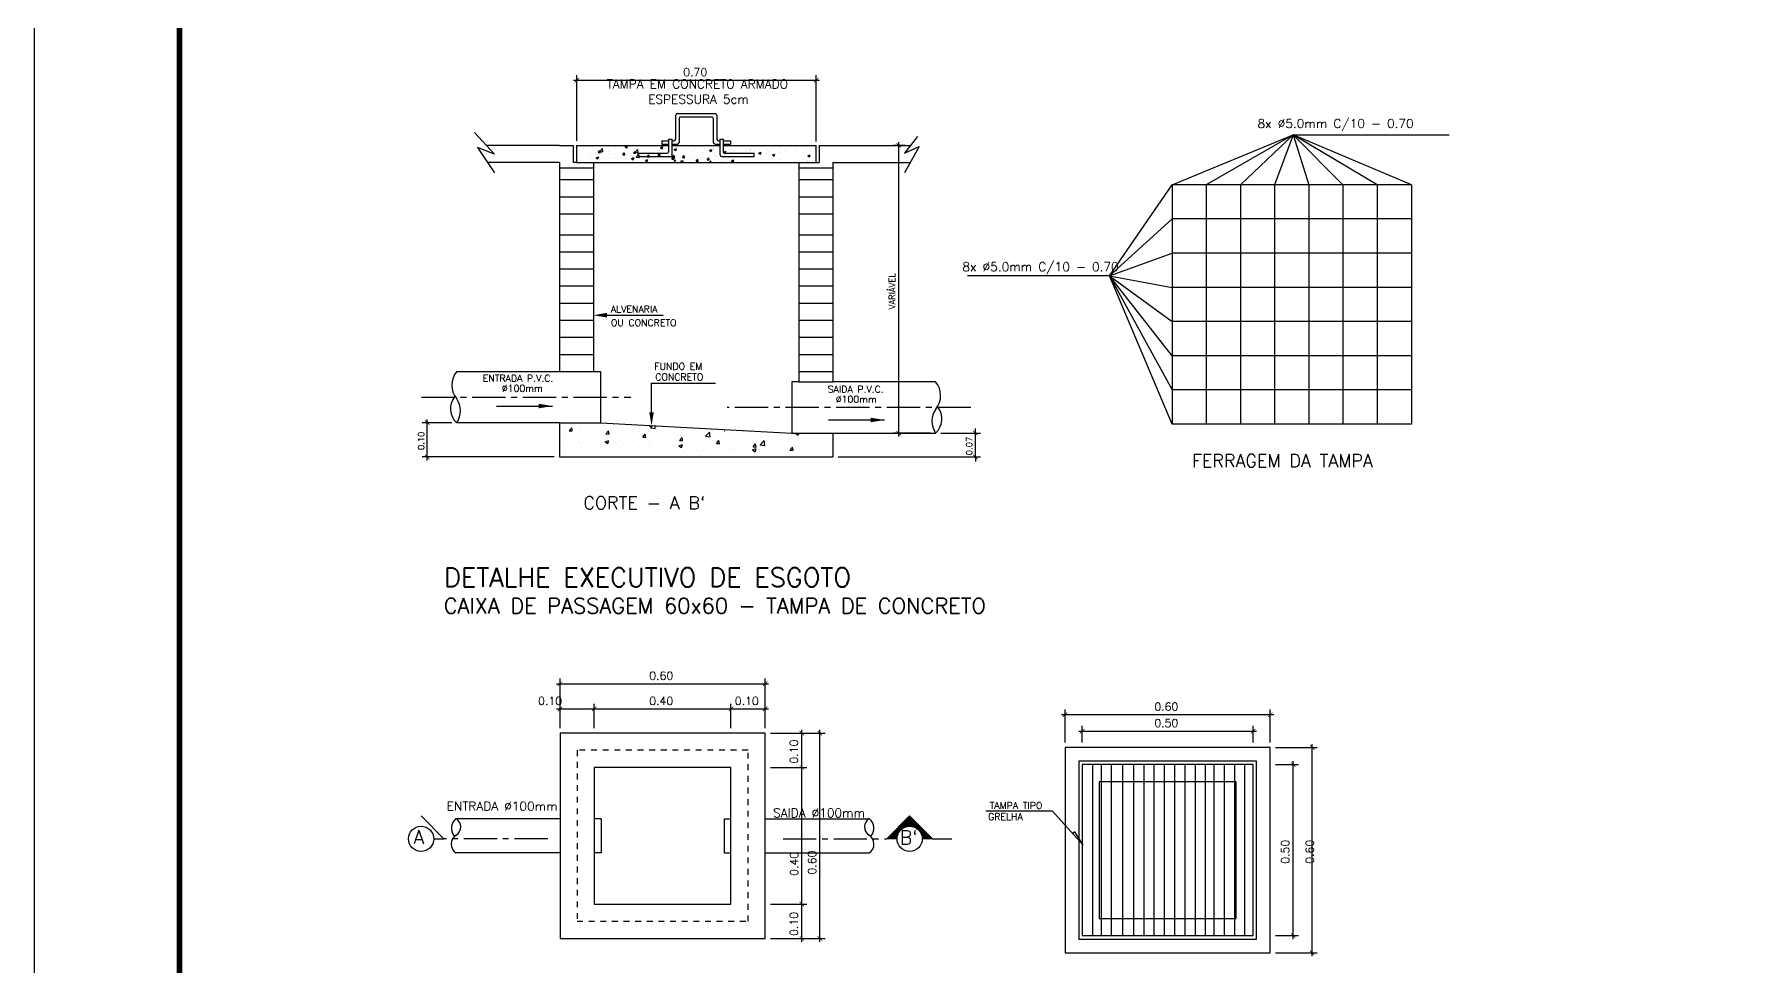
# Model space of a CAD drawing. Header units: millimetres. Extents: x 1573 to 2177, y 1587 to 1932.
# Drawn here: x 1884.45 to 1913.84, y 1827.52 to 1843.56 of the extents above; entities that cross this region are included whole.
import ezdxf
from ezdxf.enums import TextEntityAlignment as Align

# ---------------------------------------------------------------- set-up
doc = ezdxf.new("R2010")
doc.units = ezdxf.units.MM
doc.header["$LTSCALE"] = 0.03
doc.linetypes.add('CENTER2', pattern=[28.575, 19.05, -3.175, 3.175, -3.175])
doc.linetypes.add('HIDDEN', pattern=[9.525, 6.35, -3.175])
for name, color, linetype in [('A-LAYOUT', 7, 'Continuous'), ('DETALLHES_CAIXAS', 6, 'Continuous'), ("PRANCHA - PROJETU'S", 7, 'Continuous'), ('TXT_1', 2, 'Continuous'), ('TXT_2', 6, 'Continuous')]:
    doc.layers.add(name, color=color, linetype=linetype)
doc.styles.add('ADITIVOCAD', font='ROMANS.shx')
doc.styles.add('ROMANS', font='romans.shx', dxfattribs={"height": 0.1})

# ---------------------------------------------------------------- blocks, each defined once
blk = doc.blocks.new('ADFSGASDFG')
at = {"layer": "PRANCHA - PROJETU'S", "color": 1}
blk.add_line((276.578, 107.346), (276.578, 47.946), dxfattribs=at)
at = {"layer": "PRANCHA - PROJETU'S", "color": 4, "const_width": 0.1}
blk.add_lwpolyline([(279.078, 106.346), (359.678, 106.346), (359.678, 48.946), (279.078, 48.946)], close=True, dxfattribs=at)
blk = doc.blocks.new('*X379')
at = {"color": 0}
for p, q in [((101.59, 65.457), (101.923, 65.79)), ((101.608, 65.457), (101.932, 65.781)), ((101.626, 65.457), (101.941, 65.772)), ((101.643, 65.457), (101.95, 65.763)), ((101.661, 65.457), (101.958, 65.755)), ((101.908, 65.641), (101.84, 65.709)), ((101.847, 65.626), (101.967, 65.746)), ((101.925, 65.641), (101.848, 65.718)), ((101.944, 65.64), (101.857, 65.727)), ((101.966, 65.636), (101.866, 65.736)), ((101.874, 65.635), (101.976, 65.737)), ((101.993, 65.627), (101.875, 65.745)), ((102.035, 65.602), (101.884, 65.754)), ((102.198, 65.457), (101.893, 65.762)), ((101.897, 65.64), (101.985, 65.728)), ((102.216, 65.457), (101.901, 65.771)), ((102.233, 65.457), (101.91, 65.78)), ((101.916, 65.641), (101.994, 65.719)), ((102.251, 65.457), (101.919, 65.789)), ((101.933, 65.641), (102.003, 65.71)), ((101.597, 65.457), (101.592, 65.462)), ((101.615, 65.457), (101.601, 65.471)), ((101.632, 65.457), (101.61, 65.48)), ((101.65, 65.457), (101.619, 65.488)), ((101.668, 65.457), (101.627, 65.497)), ((101.685, 65.457), (101.636, 65.506)), ((101.703, 65.457), (101.645, 65.515)), ((101.721, 65.457), (101.654, 65.524)), ((101.737, 65.458), (101.663, 65.533)), ((101.738, 65.475), (101.672, 65.541)), ((101.679, 65.457), (101.753, 65.531)), ((101.74, 65.49), (101.68, 65.55)), ((101.744, 65.505), (101.689, 65.559)), ((101.696, 65.457), (101.744, 65.504)), ((101.748, 65.518), (101.698, 65.568)), ((101.753, 65.531), (101.707, 65.577)), ((101.714, 65.457), (101.739, 65.482)), ((101.759, 65.543), (101.716, 65.586)), ((101.765, 65.554), (101.725, 65.594)), ((101.732, 65.457), (101.737, 65.463)), ((101.772, 65.565), (101.733, 65.603)), ((101.78, 65.575), (101.742, 65.612)), ((101.788, 65.584), (101.751, 65.621)), ((101.797, 65.593), (101.76, 65.63)), ((101.807, 65.601), (101.769, 65.639)), ((101.817, 65.609), (101.778, 65.648)), ((101.827, 65.615), (101.787, 65.656)), ((101.839, 65.622), (101.795, 65.665)), ((101.851, 65.627), (101.804, 65.674)), ((101.864, 65.632), (101.813, 65.683)), ((101.878, 65.636), (101.822, 65.692)), ((101.892, 65.639), (101.831, 65.701)), ((101.949, 65.639), (102.011, 65.702)), ((101.964, 65.636), (102.02, 65.693)), ((101.978, 65.633), (102.029, 65.684)), ((101.991, 65.628), (102.038, 65.675)), ((102.003, 65.622), (102.047, 65.666)), ((102.015, 65.616), (102.056, 65.657)), ((102.025, 65.609), (102.065, 65.649)), ((102.036, 65.602), (102.073, 65.64)), ((102.045, 65.594), (102.082, 65.631)), ((102.054, 65.585), (102.091, 65.622)), ((102.062, 65.576), (102.1, 65.613)), ((102.18, 65.457), (102.067, 65.571)), ((102.07, 65.566), (102.109, 65.604)), ((102.077, 65.555), (102.118, 65.595)), ((102.084, 65.544), (102.126, 65.587)), ((102.09, 65.532), (102.135, 65.578)), ((102.163, 65.457), (102.092, 65.528)), ((102.095, 65.52), (102.144, 65.569)), ((102.099, 65.506), (102.153, 65.56)), ((102.145, 65.457), (102.1, 65.502)), ((102.102, 65.492), (102.162, 65.551)), ((102.127, 65.457), (102.104, 65.48)), ((102.105, 65.477), (102.171, 65.542)), ((102.106, 65.46), (102.179, 65.534)), ((102.109, 65.457), (102.106, 65.461)), ((102.121, 65.457), (102.188, 65.525)), ((102.138, 65.457), (102.197, 65.516)), ((102.156, 65.457), (102.206, 65.507)), ((102.174, 65.457), (102.215, 65.498)), ((102.191, 65.457), (102.224, 65.489)), ((102.209, 65.457), (102.232, 65.481)), ((102.227, 65.457), (102.241, 65.472)), ((102.244, 65.457), (102.25, 65.463))]:
    blk.add_line(p, q, dxfattribs=at)

msp = doc.modelspace()

# ---------------------------------------------------------------- linework, layer by layer
at = {"layer": 'A-LAYOUT', "linetype": 'ByBlock'}
for p, q in [((1893.73, 1842.766), (1897.965, 1842.766)), ((1893.789, 1841.721), (1893.789, 1842.854)), ((1897.906, 1841.712), (1897.906, 1842.854)), ((1899.443, 1841.643), (1899.237, 1841.643)), ((1899.325, 1836.639), (1899.325, 1841.702)), ((1891.636, 1836.875), (1891.129, 1836.875)), ((1891.217, 1836.228), (1891.217, 1836.933)), ((1900.643, 1836.698), (1900.643, 1836.775)), ((1899.87, 1836.698), (1899.237, 1836.698)), ((1900.047, 1836.698), (1900.731, 1836.698)), ((1900.643, 1836.286), (1900.643, 1836.698)), ((1893.4, 1836.286), (1891.129, 1836.286)), ((1898.282, 1836.286), (1900.731, 1836.286)), ((1900.643, 1836.286), (1900.643, 1836.21)), ((1893.441, 1832.386), (1897.087, 1832.386)), ((1893.499, 1831.624), (1893.499, 1832.474)), ((1897.028, 1831.624), (1897.028, 1832.474)), ((1893.441, 1831.953), (1894.146, 1831.953)), ((1893.499, 1831.624), (1893.499, 1832.042)), ((1894.029, 1831.953), (1896.499, 1831.953)), ((1894.088, 1831.624), (1894.088, 1832.042)), ((1894.088, 1831.624), (1894.088, 1832.042)), ((1896.381, 1831.953), (1897.087, 1831.953)), ((1896.44, 1831.624), (1896.44, 1832.042)), ((1896.44, 1831.624), (1896.44, 1832.042)), ((1897.028, 1831.624), (1897.028, 1832.042)), ((1902.127, 1831.855), (1905.774, 1831.855)), ((1902.186, 1831.378), (1902.186, 1831.944)), ((1905.715, 1831.378), (1905.715, 1831.944)), ((1897.117, 1831.536), (1898.057, 1831.536)), ((1897.117, 1831.536), (1897.747, 1831.536)), ((1897.659, 1830.889), (1897.659, 1831.595)), ((1897.969, 1827.948), (1897.969, 1831.595)), ((1902.421, 1831.572), (1905.48, 1831.572)), ((1902.48, 1831.378), (1902.48, 1831.66)), ((1905.421, 1831.378), (1905.421, 1831.66)), ((1905.803, 1831.29), (1906.523, 1831.29)), ((1906.435, 1827.702), (1906.435, 1831.349)), ((1897.117, 1830.948), (1897.747, 1830.948)), ((1897.117, 1830.948), (1897.747, 1830.948)), ((1897.659, 1828.537), (1897.659, 1831.007)), ((1905.803, 1830.996), (1906.198, 1830.996)), ((1906.11, 1827.996), (1906.11, 1831.055)), ((1897.117, 1828.595), (1897.747, 1828.595)), ((1897.117, 1828.595), (1897.747, 1828.595)), ((1897.659, 1827.948), (1897.659, 1828.654)), ((1897.117, 1828.007), (1898.057, 1828.007)), ((1897.117, 1828.007), (1897.747, 1828.007)), ((1905.803, 1828.055), (1906.198, 1828.055)), ((1905.803, 1827.761), (1906.523, 1827.761))]:
    msp.add_line(p, q, dxfattribs=at)
at = {"layer": 'A-LAYOUT'}
for p, q in [((1895.488, 1842.165), (1895.488, 1841.754)), ((1895.518, 1842.195), (1896.165, 1842.195)), ((1895.547, 1842.107), (1895.547, 1841.695)), ((1895.576, 1842.136), (1896.106, 1842.136)), ((1896.135, 1842.107), (1896.135, 1841.695)), ((1896.194, 1842.165), (1896.194, 1841.754)), ((1892.031, 1841.865), (1892.37, 1841.492)), ((1899.645, 1841.797), (1899.424, 1841.509)), ((1904.026, 1840.967), (1906.111, 1841.827)), ((1906.111, 1841.827), (1904.614, 1840.967)), ((1905.202, 1840.967), (1906.111, 1841.827)), ((1906.111, 1841.827), (1905.79, 1840.967)), ((1906.111, 1841.827), (1906.966, 1840.967)), ((1907.555, 1840.967), (1906.111, 1841.827)), ((1908.143, 1840.967), (1906.111, 1841.827)), ((1906.111, 1841.827), (1908.792, 1841.827)), ((1906.111, 1841.827), (1906.378, 1840.967)), ((1892.37, 1841.492), (1892.082, 1841.61)), ((1892.082, 1841.61), (1892.37, 1841.17)), ((1893.85, 1841.526), (1893.85, 1841.526)), ((1893.902, 1841.598), (1893.902, 1841.598)), ((1894.01, 1841.502), (1894.01, 1841.502)), ((1894.05, 1841.617), (1894.05, 1841.617)), ((1894.147, 1841.563), (1894.147, 1841.563)), ((1894.155, 1841.521), (1894.183, 1841.555)), ((1894.155, 1841.521), (1894.19, 1841.518)), ((1894.19, 1841.518), (1894.183, 1841.555)), ((1894.184, 1841.541), (1894.229, 1841.589)), ((1894.184, 1841.541), (1894.236, 1841.533)), ((1894.236, 1841.533), (1894.229, 1841.589)), ((1894.261, 1841.66), (1894.261, 1841.66)), ((1894.272, 1841.646), (1894.272, 1841.646)), ((1894.353, 1841.561), (1894.353, 1841.561)), ((1894.452, 1841.607), (1894.452, 1841.607)), ((1894.458, 1841.512), (1894.458, 1841.512)), ((1894.489, 1841.463), (1894.489, 1841.463)), ((1894.51, 1841.584), (1894.51, 1841.584)), ((1894.575, 1841.646), (1894.575, 1841.646)), ((1894.577, 1841.484), (1894.605, 1841.518)), ((1894.577, 1841.484), (1894.612, 1841.481)), ((1894.612, 1841.481), (1894.605, 1841.518)), ((1894.617, 1841.621), (1894.658, 1841.637)), ((1894.617, 1841.621), (1894.646, 1841.601)), ((1894.618, 1841.489), (1894.618, 1841.489)), ((1894.636, 1841.483), (1894.636, 1841.483)), ((1894.646, 1841.601), (1894.658, 1841.637)), ((1894.658, 1841.604), (1894.658, 1841.604)), ((1894.696, 1841.62), (1894.696, 1841.62)), ((1894.754, 1841.649), (1894.754, 1841.649)), ((1894.755, 1841.55), (1894.755, 1841.55)), ((1894.763, 1841.508), (1894.791, 1841.542)), ((1894.763, 1841.508), (1894.798, 1841.505)), ((1894.798, 1841.505), (1894.791, 1841.542)), ((1894.792, 1841.527), (1894.838, 1841.575)), ((1894.792, 1841.527), (1894.844, 1841.519)), ((1894.811, 1841.443), (1894.857, 1841.491)), ((1894.837, 1841.491), (1894.837, 1841.491)), ((1894.844, 1841.519), (1894.838, 1841.575)), ((1894.841, 1841.51), (1895.341, 1841.51)), ((1894.841, 1841.451), (1894.841, 1841.51)), ((1894.864, 1841.435), (1894.857, 1841.491)), ((1894.859, 1841.512), (1894.859, 1841.512)), ((1894.87, 1841.646), (1894.87, 1841.646)), ((1894.88, 1841.633), (1894.88, 1841.633)), ((1894.889, 1841.633), (1894.889, 1841.633)), ((1894.961, 1841.548), (1894.961, 1841.548)), ((1894.999, 1841.447), (1895.027, 1841.481)), ((1895.034, 1841.444), (1895.027, 1841.481)), ((1895.044, 1841.491), (1895.044, 1841.491)), ((1895.06, 1841.594), (1895.06, 1841.594)), ((1895.18, 1841.55), (1895.18, 1841.55)), ((1895.184, 1841.633), (1895.184, 1841.633)), ((1895.185, 1841.471), (1895.213, 1841.505)), ((1895.185, 1841.471), (1895.22, 1841.468)), ((1895.22, 1841.468), (1895.213, 1841.505)), ((1895.225, 1841.608), (1895.266, 1841.623)), ((1895.225, 1841.608), (1895.254, 1841.588)), ((1895.244, 1841.469), (1895.244, 1841.469)), ((1895.253, 1841.724), (1895.371, 1841.724)), ((1895.253, 1841.724), (1895.253, 1841.665)), ((1895.253, 1841.665), (1895.371, 1841.665)), ((1895.254, 1841.588), (1895.266, 1841.623)), ((1895.304, 1841.606), (1895.304, 1841.606)), ((1895.35, 1841.535), (1895.35, 1841.535)), ((1895.362, 1841.635), (1895.362, 1841.635)), ((1895.371, 1841.539), (1895.371, 1841.754)), ((1895.371, 1841.754), (1895.429, 1841.754)), ((1895.378, 1841.58), (1895.378, 1841.58)), ((1895.42, 1841.43), (1895.465, 1841.478)), ((1895.429, 1841.481), (1895.429, 1841.754)), ((1895.429, 1841.724), (1895.459, 1841.724)), ((1895.429, 1841.665), (1895.518, 1841.665)), ((1895.445, 1841.477), (1895.445, 1841.477)), ((1895.462, 1841.574), (1895.503, 1841.59)), ((1895.462, 1841.574), (1895.491, 1841.554)), ((1895.472, 1841.422), (1895.465, 1841.478)), ((1895.467, 1841.499), (1895.467, 1841.499)), ((1895.491, 1841.554), (1895.503, 1841.59)), ((1895.498, 1841.62), (1895.498, 1841.62)), ((1895.517, 1841.607), (1895.517, 1841.607)), ((1895.523, 1841.608), (1895.523, 1841.608)), ((1895.601, 1841.61), (1895.601, 1841.61)), ((1895.607, 1841.434), (1895.635, 1841.468)), ((1895.642, 1841.431), (1895.635, 1841.468)), ((1895.652, 1841.576), (1895.652, 1841.576)), ((1895.652, 1841.477), (1895.652, 1841.477)), ((1895.788, 1841.536), (1895.788, 1841.536)), ((1895.831, 1841.593), (1895.831, 1841.593)), ((1895.958, 1841.521), (1895.958, 1841.521)), ((1895.986, 1841.567), (1895.986, 1841.567)), ((1896.021, 1841.659), (1896.021, 1841.659)), ((1896.07, 1841.561), (1896.111, 1841.576)), ((1896.07, 1841.561), (1896.099, 1841.541)), ((1896.099, 1841.541), (1896.111, 1841.576)), ((1896.126, 1841.593), (1896.126, 1841.593)), ((1896.131, 1841.595), (1896.131, 1841.595)), ((1896.145, 1841.58), (1896.145, 1841.58)), ((1896.165, 1841.665), (1896.253, 1841.665)), ((1896.176, 1841.464), (1896.176, 1841.464)), ((1896.187, 1841.475), (1896.187, 1841.475)), ((1896.209, 1841.596), (1896.209, 1841.596)), ((1896.223, 1841.724), (1896.253, 1841.724)), ((1896.243, 1841.496), (1896.243, 1841.496)), ((1896.247, 1841.462), (1896.247, 1841.462)), ((1896.253, 1841.481), (1896.253, 1841.754)), ((1896.253, 1841.754), (1896.312, 1841.754)), ((1896.254, 1841.658), (1896.254, 1841.658)), ((1896.26, 1841.563), (1896.26, 1841.563)), ((1896.307, 1841.527), (1896.349, 1841.543)), ((1896.307, 1841.527), (1896.337, 1841.507)), ((1896.312, 1841.539), (1896.312, 1841.754)), ((1896.312, 1841.724), (1896.429, 1841.724)), ((1896.312, 1841.665), (1896.429, 1841.665)), ((1896.335, 1841.646), (1896.335, 1841.646)), ((1896.337, 1841.507), (1896.349, 1841.543)), ((1896.341, 1841.51), (1896.841, 1841.51)), ((1896.429, 1841.724), (1896.429, 1841.665)), ((1896.433, 1841.52), (1896.433, 1841.52)), ((1896.44, 1841.58), (1896.44, 1841.58)), ((1896.459, 1841.567), (1896.459, 1841.567)), ((1896.549, 1841.503), (1896.549, 1841.503)), ((1896.559, 1841.524), (1896.559, 1841.524)), ((1896.629, 1841.646), (1896.629, 1841.646)), ((1896.649, 1841.632), (1896.649, 1841.632)), ((1896.706, 1841.544), (1896.706, 1841.544)), ((1896.754, 1841.567), (1896.754, 1841.567)), ((1896.773, 1841.553), (1896.773, 1841.553)), ((1896.776, 1841.579), (1896.776, 1841.579)), ((1896.795, 1841.462), (1896.795, 1841.462)), ((1896.841, 1841.451), (1896.841, 1841.51)), ((1896.846, 1841.541), (1896.846, 1841.541)), ((1896.862, 1841.644), (1896.862, 1841.644)), ((1896.915, 1841.513), (1896.957, 1841.529)), ((1896.915, 1841.513), (1896.945, 1841.494)), ((1896.929, 1841.573), (1896.929, 1841.573)), ((1896.943, 1841.632), (1896.943, 1841.632)), ((1896.945, 1841.494), (1896.957, 1841.529)), ((1896.963, 1841.619), (1896.963, 1841.619)), ((1897.041, 1841.507), (1897.041, 1841.507)), ((1897.067, 1841.553), (1897.067, 1841.553)), ((1897.087, 1841.54), (1897.087, 1841.54)), ((1897.119, 1841.638), (1897.119, 1841.638)), ((1897.152, 1841.585), (1897.152, 1841.585)), ((1897.153, 1841.48), (1897.194, 1841.496)), ((1897.153, 1841.48), (1897.182, 1841.46)), ((1897.157, 1841.49), (1897.157, 1841.49)), ((1897.167, 1841.511), (1897.167, 1841.511)), ((1897.182, 1841.46), (1897.194, 1841.495)), ((1897.257, 1841.619), (1897.257, 1841.619)), ((1897.277, 1841.606), (1897.277, 1841.606)), ((1897.3, 1841.622), (1897.3, 1841.622)), ((1897.314, 1841.53), (1897.314, 1841.53)), ((1897.381, 1841.54), (1897.381, 1841.54)), ((1897.384, 1841.566), (1897.384, 1841.566)), ((1897.454, 1841.528), (1897.454, 1841.528)), ((1897.537, 1841.56), (1897.537, 1841.56)), ((1897.571, 1841.606), (1897.571, 1841.606)), ((1897.695, 1841.527), (1897.695, 1841.527)), ((1897.727, 1841.625), (1897.727, 1841.625)), ((1897.76, 1841.572), (1897.76, 1841.572)), ((1897.761, 1841.466), (1897.802, 1841.482)), ((1897.761, 1841.466), (1897.79, 1841.447)), ((1897.79, 1841.447), (1897.802, 1841.482)), ((1897.885, 1841.593), (1897.885, 1841.593)), ((1897.908, 1841.609), (1897.908, 1841.609)), ((1899.424, 1841.509), (1899.679, 1841.627)), ((1899.679, 1841.627), (1899.424, 1841.17)), ((1893.895, 1841.385), (1893.895, 1841.385)), ((1894.02, 1841.44), (1894.02, 1841.44)), ((1894.118, 1841.414), (1894.118, 1841.414)), ((1894.123, 1841.431), (1894.164, 1841.447)), ((1894.123, 1841.431), (1894.152, 1841.412)), ((1894.151, 1841.373), (1894.151, 1841.373)), ((1894.152, 1841.412), (1894.164, 1841.447)), ((1894.334, 1841.426), (1894.334, 1841.426)), ((1894.445, 1841.411), (1894.445, 1841.411)), ((1894.494, 1841.432), (1894.494, 1841.432)), ((1894.503, 1841.372), (1894.503, 1841.372)), ((1894.629, 1841.426), (1894.629, 1841.426)), ((1894.648, 1841.413), (1894.648, 1841.413)), ((1894.726, 1841.401), (1894.726, 1841.401)), ((1894.731, 1841.418), (1894.772, 1841.434)), ((1894.731, 1841.418), (1894.76, 1841.398)), ((1894.747, 1841.453), (1894.747, 1841.453)), ((1894.759, 1841.36), (1894.759, 1841.36)), ((1894.76, 1841.398), (1894.772, 1841.434)), ((1894.811, 1841.443), (1894.864, 1841.435)), ((1894.841, 1841.451), (1895.4, 1841.451)), ((1894.943, 1841.413), (1894.943, 1841.413)), ((1894.962, 1841.4), (1894.962, 1841.4)), ((1894.968, 1841.384), (1895.009, 1841.4)), ((1894.968, 1841.384), (1894.99, 1841.369)), ((1894.999, 1841.447), (1895.034, 1841.444)), ((1894.999, 1841.369), (1895.009, 1841.4)), ((1895.053, 1841.398), (1895.053, 1841.398)), ((1895.097, 1841.45), (1895.097, 1841.45)), ((1895.102, 1841.418), (1895.102, 1841.418)), ((1895.257, 1841.4), (1895.257, 1841.4)), ((1895.355, 1841.44), (1895.355, 1841.44)), ((1895.42, 1841.43), (1895.472, 1841.422)), ((1895.421, 1841.41), (1895.449, 1841.444)), ((1895.421, 1841.41), (1895.456, 1841.407)), ((1895.446, 1841.378), (1895.446, 1841.378)), ((1895.456, 1841.407), (1895.449, 1841.444)), ((1895.461, 1841.369), (1895.485, 1841.394)), ((1895.488, 1841.369), (1895.485, 1841.394)), ((1895.571, 1841.386), (1895.571, 1841.386)), ((1895.576, 1841.371), (1895.617, 1841.387)), ((1895.576, 1841.371), (1895.598, 1841.356)), ((1895.59, 1841.373), (1895.59, 1841.373)), ((1895.607, 1841.434), (1895.642, 1841.431)), ((1895.607, 1841.356), (1895.617, 1841.387)), ((1895.645, 1841.38), (1895.645, 1841.38)), ((1895.747, 1841.403), (1895.747, 1841.403)), ((1895.817, 1841.427), (1895.817, 1841.427)), ((1895.842, 1841.374), (1895.871, 1841.407)), ((1895.842, 1841.374), (1895.878, 1841.37)), ((1895.878, 1841.37), (1895.871, 1841.407)), ((1896.029, 1841.397), (1896.057, 1841.431)), ((1896.029, 1841.397), (1896.064, 1841.394)), ((1896.054, 1841.364), (1896.054, 1841.364)), ((1896.064, 1841.394), (1896.057, 1841.431)), ((1896.069, 1841.356), (1896.093, 1841.381)), ((1896.09, 1841.462), (1896.09, 1841.462)), ((1896.096, 1841.356), (1896.093, 1841.381)), ((1896.198, 1841.36), (1896.198, 1841.36)), ((1896.253, 1841.367), (1896.253, 1841.367)), ((1896.282, 1841.451), (1896.841, 1841.451)), ((1896.292, 1841.369), (1896.293, 1841.37)), ((1896.293, 1841.369), (1896.293, 1841.37)), ((1896.355, 1841.389), (1896.355, 1841.389)), ((1896.425, 1841.413), (1896.425, 1841.413)), ((1896.451, 1841.36), (1896.479, 1841.394)), ((1896.451, 1841.36), (1896.486, 1841.357)), ((1896.486, 1841.357), (1896.479, 1841.394)), ((1896.698, 1841.448), (1896.698, 1841.448)), ((1896.855, 1841.449), (1896.855, 1841.449)), ((1896.9, 1841.356), (1896.901, 1841.357)), ((1896.901, 1841.356), (1896.901, 1841.357)), ((1897.145, 1841.39), (1897.145, 1841.39)), ((1897.145, 1841.389), (1897.145, 1841.389)), ((1897.293, 1841.409), (1897.293, 1841.409)), ((1897.753, 1841.376), (1897.753, 1841.376)), ((1897.754, 1841.377), (1897.754, 1841.377)), ((1897.901, 1841.396), (1897.901, 1841.396)), ((1902.948, 1839.399), (1904.026, 1840.967)), ((1904.026, 1840.379), (1902.948, 1839.399)), ((1902.948, 1839.399), (1904.026, 1839.791)), ((1902.948, 1839.399), (1900.509, 1839.399)), ((1904.026, 1838.026), (1902.948, 1839.399)), ((1902.948, 1839.399), (1904.026, 1838.614)), ((1904.026, 1836.85), (1902.948, 1839.399)), ((1902.948, 1839.399), (1904.026, 1837.438)), ((1902.948, 1839.399), (1904.026, 1839.203)), ((1894.307, 1838.724), (1895.271, 1838.724)), ((1891.724, 1837.757), (1893.488, 1837.757)), ((1894.077, 1837.757), (1894.194, 1837.757)), ((1894.194, 1837.757), (1894.194, 1836.863)), ((1895.073, 1837.055), (1895.073, 1837.555)), ((1895.073, 1837.555), (1896.172, 1837.555)), ((1897.488, 1837.58), (1897.488, 1836.686)), ((1897.606, 1837.58), (1897.488, 1837.58)), ((1899.958, 1837.58), (1898.194, 1837.58)), ((1892.404, 1837.162), (1893.368, 1837.162)), ((1893.488, 1836.875), (1891.724, 1836.875)), ((1893.657, 1836.738), (1893.7, 1836.789)), ((1893.71, 1836.734), (1893.7, 1836.789)), ((1893.792, 1836.875), (1893.793, 1836.874)), ((1893.793, 1836.874), (1893.793, 1836.875)), ((1893.83, 1836.805), (1893.83, 1836.805)), ((1893.871, 1836.768), (1893.871, 1836.768)), ((1894.092, 1836.797), (1894.092, 1836.797)), ((1894.276, 1836.861), (1894.276, 1836.861)), ((1894.426, 1836.841), (1894.426, 1836.841)), ((1895.037, 1836.82), (1895.061, 1836.803)), ((1895.059, 1836.789), (1895.086, 1836.816)), ((1895.059, 1836.789), (1895.137, 1836.776)), ((1895.061, 1836.803), (1895.066, 1836.818)), ((1895.137, 1836.776), (1895.133, 1836.813)), ((1898.116, 1836.923), (1899.08, 1836.923)), ((1893.633, 1836.535), (1893.633, 1836.535)), ((1893.657, 1836.738), (1893.71, 1836.734)), ((1893.815, 1836.553), (1893.815, 1836.553)), ((1893.82, 1836.511), (1893.82, 1836.511)), ((1893.918, 1836.634), (1893.918, 1836.634)), ((1894.104, 1836.515), (1894.104, 1836.515)), ((1894.194, 1836.493), (1894.194, 1836.493)), ((1894.265, 1836.567), (1894.265, 1836.567)), ((1894.276, 1836.548), (1894.338, 1836.572)), ((1894.276, 1836.548), (1894.32, 1836.519)), ((1894.29, 1836.683), (1894.332, 1836.734)), ((1894.29, 1836.683), (1894.343, 1836.678)), ((1894.32, 1836.519), (1894.338, 1836.572)), ((1894.33, 1836.642), (1894.33, 1836.642)), ((1894.343, 1836.678), (1894.333, 1836.734)), ((1894.389, 1836.614), (1894.389, 1836.614)), ((1894.575, 1836.495), (1894.575, 1836.495)), ((1894.724, 1836.633), (1894.724, 1836.633)), ((1894.751, 1836.567), (1894.751, 1836.567)), ((1894.844, 1836.73), (1894.844, 1836.73)), ((1894.86, 1836.594), (1894.86, 1836.594)), ((1894.923, 1836.628), (1894.965, 1836.678)), ((1894.923, 1836.628), (1894.975, 1836.623)), ((1894.976, 1836.623), (1894.965, 1836.678)), ((1894.972, 1836.596), (1894.972, 1836.596)), ((1895.046, 1836.475), (1895.046, 1836.475)), ((1895.056, 1836.536), (1895.056, 1836.536)), ((1895.177, 1836.696), (1895.177, 1836.696)), ((1895.306, 1836.64), (1895.306, 1836.64)), ((1895.331, 1836.574), (1895.331, 1836.574)), ((1895.544, 1836.478), (1895.606, 1836.501)), ((1895.544, 1836.478), (1895.588, 1836.448)), ((1895.556, 1836.572), (1895.598, 1836.623)), ((1895.556, 1836.572), (1895.608, 1836.568)), ((1895.57, 1836.625), (1895.57, 1836.625)), ((1895.588, 1836.448), (1895.606, 1836.501)), ((1895.608, 1836.568), (1895.598, 1836.623)), ((1895.622, 1836.752), (1895.622, 1836.752)), ((1895.802, 1836.554), (1895.802, 1836.554)), ((1895.863, 1836.713), (1895.863, 1836.713)), ((1896.001, 1836.643), (1896.069, 1836.714)), ((1896.001, 1836.643), (1896.079, 1836.63)), ((1896.079, 1836.63), (1896.069, 1836.714)), ((1896.07, 1836.525), (1896.07, 1836.525)), ((1896.084, 1836.742), (1896.084, 1836.742)), ((1896.085, 1836.713), (1896.085, 1836.713)), ((1896.188, 1836.517), (1896.231, 1836.568)), ((1896.188, 1836.517), (1896.241, 1836.512)), ((1896.241, 1836.512), (1896.231, 1836.568)), ((1896.273, 1836.534), (1896.273, 1836.534)), ((1896.325, 1836.736), (1896.329, 1836.733)), ((1896.329, 1836.733), (1896.33, 1836.735)), ((1896.523, 1836.587), (1896.523, 1836.587)), ((1896.744, 1836.514), (1896.744, 1836.514)), ((1896.744, 1836.511), (1896.744, 1836.511)), ((1896.821, 1836.462), (1896.864, 1836.512)), ((1896.874, 1836.457), (1896.864, 1836.512)), ((1896.936, 1836.492), (1896.936, 1836.492)), ((1896.942, 1836.497), (1897.011, 1836.568)), ((1896.942, 1836.497), (1897.021, 1836.484)), ((1896.964, 1836.541), (1896.964, 1836.541)), ((1896.968, 1836.643), (1896.968, 1836.643)), ((1897.021, 1836.484), (1897.011, 1836.568)), ((1897.215, 1836.494), (1897.215, 1836.494)), ((1897.299, 1836.585), (1897.299, 1836.585)), ((1897.451, 1836.581), (1897.451, 1836.581)), ((1897.553, 1836.692), (1897.57, 1836.698)), ((1897.553, 1836.692), (1897.597, 1836.662)), ((1897.597, 1836.662), (1897.606, 1836.687)), ((1898.194, 1836.698), (1899.958, 1836.698)), ((1893.593, 1836.286), (1893.596, 1836.287)), ((1893.596, 1836.286), (1893.596, 1836.287)), ((1893.639, 1836.42), (1893.639, 1836.42)), ((1893.86, 1836.449), (1893.86, 1836.449)), ((1894.027, 1836.36), (1894.027, 1836.36)), ((1894.541, 1836.448), (1894.541, 1836.448)), ((1894.713, 1836.34), (1894.713, 1836.34)), ((1895.074, 1836.292), (1895.074, 1836.292)), ((1895.166, 1836.402), (1895.166, 1836.402)), ((1895.517, 1836.455), (1895.517, 1836.455)), ((1895.611, 1836.458), (1895.611, 1836.458)), ((1895.631, 1836.365), (1895.631, 1836.365)), ((1895.852, 1836.394), (1895.852, 1836.394)), ((1895.907, 1836.316), (1895.907, 1836.316)), ((1895.988, 1836.435), (1895.988, 1836.435)), ((1896.186, 1836.438), (1896.186, 1836.438)), ((1896.422, 1836.404), (1896.422, 1836.404)), ((1896.459, 1836.416), (1896.459, 1836.416)), ((1896.512, 1836.293), (1896.512, 1836.293)), ((1896.812, 1836.407), (1896.874, 1836.431)), ((1896.812, 1836.407), (1896.856, 1836.377)), ((1896.821, 1836.462), (1896.874, 1836.457)), ((1896.856, 1836.377), (1896.874, 1836.431)), ((1896.93, 1836.396), (1896.93, 1836.396)), ((1896.958, 1836.349), (1896.958, 1836.349)), ((1897.401, 1836.376), (1897.401, 1836.376)), ((1897.416, 1836.416), (1897.416, 1836.416)), ((1897.454, 1836.406), (1897.497, 1836.457)), ((1897.454, 1836.406), (1897.507, 1836.402)), ((1897.507, 1836.402), (1897.497, 1836.457)), ((1902.186, 1831.29), (1902.186, 1827.761)), ((1905.715, 1831.29), (1902.186, 1831.29)), ((1905.715, 1827.761), (1905.715, 1831.29)), ((1902.421, 1831.055), (1902.421, 1827.996)), ((1905.48, 1831.055), (1902.421, 1831.055)), ((1905.48, 1827.996), (1905.48, 1831.055)), ((1905.127, 1830.702), (1902.774, 1830.702)), ((1902.774, 1830.702), (1902.774, 1828.349)), ((1905.127, 1828.349), (1905.127, 1830.702)), ((1893.499, 1830.066), (1891.71, 1830.066)), ((1894.205, 1830.066), (1894.088, 1830.066)), ((1894.205, 1830.066), (1894.205, 1829.478)), ((1896.323, 1830.066), (1896.323, 1829.478)), ((1896.323, 1830.066), (1896.44, 1830.066)), ((1897.028, 1830.066), (1898.818, 1830.066)), ((1900.825, 1830.203), (1901.965, 1830.203)), ((1901.965, 1830.203), (1902.495, 1829.613)), ((1902.355, 1829.837), (1902.317, 1829.812)), ((1902.495, 1829.613), (1902.355, 1829.837)), ((1893.499, 1829.478), (1891.71, 1829.478)), ((1894.205, 1829.478), (1894.088, 1829.478)), ((1896.323, 1829.478), (1896.44, 1829.478)), ((1897.028, 1829.478), (1898.818, 1829.478)), ((1902.774, 1828.349), (1905.127, 1828.349)), ((1902.421, 1827.996), (1905.48, 1827.996)), ((1902.186, 1827.761), (1905.715, 1827.761))]:
    msp.add_line(p, q, dxfattribs=at)
at = {"layer": 'A-LAYOUT', "linetype": 'CENTER2'}
for p, q in [((1891.118, 1837.316), (1894.72, 1837.316)), ((1900.564, 1837.139), (1896.374, 1837.139))]:
    msp.add_line(p, q, dxfattribs=at)
at = {"layer": 'A-LAYOUT', "linetype": 'HIDDEN', "ltscale": 0.5}
for p, q in [((1896.734, 1831.242), (1893.793, 1831.242)), ((1893.793, 1831.242), (1893.793, 1828.301)), ((1896.734, 1828.301), (1896.734, 1831.242)), ((1893.793, 1828.301), (1896.734, 1828.301))]:
    msp.add_line(p, q, dxfattribs=at)
at = {"layer": 'A-LAYOUT', "linetype": 'ByBlock', "const_width": 0.0115}
for points in [[(1893.827, 1842.804), (1893.751, 1842.728)], [(1897.868, 1842.728), (1897.945, 1842.804)], [(1899.363, 1841.605), (1899.287, 1841.682)], [(1891.255, 1836.836), (1891.179, 1836.913)], [(1899.287, 1836.736), (1899.363, 1836.66)], [(1900.605, 1836.736), (1900.681, 1836.66)], [(1891.179, 1836.325), (1891.255, 1836.248)], [(1900.681, 1836.248), (1900.605, 1836.325)], [(1893.538, 1832.424), (1893.461, 1832.348)], [(1896.99, 1832.348), (1897.067, 1832.424)], [(1893.538, 1831.992), (1893.461, 1831.915)], [(1894.049, 1831.915), (1894.126, 1831.992)], [(1894.126, 1831.992), (1894.049, 1831.915)], [(1896.478, 1831.992), (1896.402, 1831.915)], [(1896.402, 1831.915), (1896.478, 1831.992)], [(1896.99, 1831.915), (1897.067, 1831.992)], [(1902.224, 1831.894), (1902.147, 1831.817)], [(1905.677, 1831.817), (1905.753, 1831.894)], [(1897.697, 1831.498), (1897.621, 1831.574)], [(1898.007, 1831.498), (1897.93, 1831.574)], [(1902.518, 1831.61), (1902.442, 1831.533)], [(1905.382, 1831.533), (1905.459, 1831.61)], [(1906.473, 1831.252), (1906.396, 1831.328)], [(1897.621, 1830.986), (1897.697, 1830.91)], [(1897.697, 1830.91), (1897.621, 1830.986)], [(1906.148, 1830.958), (1906.072, 1831.034)], [(1897.697, 1828.557), (1897.621, 1828.634)], [(1897.621, 1828.634), (1897.697, 1828.557)], [(1897.621, 1828.045), (1897.697, 1827.969)], [(1897.93, 1828.045), (1898.007, 1827.969)], [(1906.072, 1828.093), (1906.148, 1828.017)], [(1906.396, 1827.799), (1906.473, 1827.723)]]:
    msp.add_lwpolyline(points, dxfattribs=at)
at = {"layer": 'A-LAYOUT'}
for centre, radius, start, end in [((1895.518, 1842.165), 0.0294, 90, 180), ((1895.576, 1842.107), 0.0294, 90, 180), ((1896.106, 1842.107), 0.0294, 0, 90), ((1896.165, 1842.165), 0.0294, 360, 90), ((1895.341, 1841.539), 0.0294, 270, 0), ((1895.4, 1841.481), 0.0294, 270, 0), ((1895.459, 1841.754), 0.0294, 270, 0), ((1895.518, 1841.695), 0.0294, 270, 0), ((1896.165, 1841.695), 0.0294, 180, 270), ((1896.223, 1841.754), 0.0294, 180, 270), ((1896.282, 1841.481), 0.0294, 180, 270), ((1896.341, 1841.539), 0.0294, 180, 270), ((1892, 1837.521), 0.363, 139.479, 220.1167), ((1899.683, 1837.345), 0.363, 319.8833, 40.521), ((1891.945, 1837.119), 0.33, 142.6939, 227.8378), ((1891.417, 1837.08), 0.369, 326.2599, 34.1998), ((1900.266, 1836.903), 0.369, 145.8002, 213.7401), ((1899.737, 1836.942), 0.33, 312.1622, 37.3061), ((1891.839, 1829.902), 0.209, 128.1461, 222.7189), ((1891.626, 1829.923), 0.166, 302.166, 59.5336), ((1898.902, 1829.923), 0.166, 120.4664, 237.834), ((1898.689, 1829.902), 0.209, 317.2811, 51.8539), ((1891.811, 1829.629), 0.182, 122.166, 236.2528), ((1898.717, 1829.629), 0.182, 303.7472, 57.834)]:
    msp.add_arc(centre, radius, start, end, dxfattribs=at)
for points in [[(1894.307, 1838.685), (1894.307, 1838.764), (1894.072, 1838.724)], [(1893.133, 1837.201), (1893.133, 1837.123), (1893.368, 1837.162)], [(1895.112, 1837.055), (1895.034, 1837.055), (1895.073, 1836.82)], [(1898.845, 1836.962), (1898.845, 1836.883), (1899.08, 1836.923)]]:
    msp.add_solid(points, dxfattribs=at)
at = {"layer": 'DETALLHES_CAIXAS'}
for p, q in [((1893.488, 1841.643), (1892.232, 1841.643)), ((1893.488, 1841.643), (1893.724, 1841.643)), ((1893.724, 1841.643), (1893.724, 1841.349)), ((1893.782, 1841.643), (1895.371, 1841.643)), ((1893.782, 1841.643), (1893.782, 1841.349)), ((1895.429, 1841.643), (1896.253, 1841.643)), ((1896.018, 1841.643), (1896.253, 1841.643)), ((1896.312, 1841.643), (1897.9, 1841.643)), ((1897.9, 1841.643), (1897.9, 1841.349)), ((1897.959, 1841.643), (1898.194, 1841.643)), ((1897.959, 1841.643), (1897.959, 1841.349)), ((1898.194, 1841.643), (1899.531, 1841.643)), ((1893.488, 1841.349), (1892.245, 1841.349)), ((1893.488, 1841.349), (1893.488, 1839.521)), ((1893.488, 1841.261), (1894.077, 1841.261)), ((1893.782, 1841.349), (1893.724, 1841.349)), ((1893.782, 1841.349), (1897.9, 1841.349)), ((1894.077, 1841.349), (1894.077, 1839.521)), ((1897.606, 1841.349), (1897.606, 1839.521)), ((1897.606, 1841.261), (1898.194, 1841.261)), ((1897.9, 1841.349), (1897.959, 1841.349)), ((1898.194, 1841.349), (1898.194, 1839.521)), ((1898.194, 1841.349), (1899.531, 1841.349)), ((1893.488, 1841.055), (1894.077, 1841.055)), ((1897.606, 1841.055), (1898.194, 1841.055)), ((1904.026, 1840.967), (1904.026, 1836.85)), ((1908.143, 1840.967), (1904.026, 1840.967)), ((1904.614, 1840.967), (1904.614, 1836.85)), ((1905.202, 1840.967), (1905.202, 1836.85)), ((1905.79, 1840.967), (1905.79, 1836.85)), ((1906.378, 1840.967), (1906.378, 1836.85)), ((1906.966, 1840.967), (1906.966, 1836.85)), ((1907.555, 1840.967), (1907.555, 1836.85)), ((1908.143, 1840.967), (1908.143, 1836.85)), ((1893.488, 1840.761), (1894.077, 1840.761)), ((1897.606, 1840.761), (1898.194, 1840.761)), ((1893.488, 1840.467), (1894.077, 1840.467)), ((1897.606, 1840.467), (1898.194, 1840.467)), ((1908.143, 1840.379), (1904.026, 1840.379)), ((1893.488, 1840.109), (1894.077, 1840.109)), ((1897.606, 1840.109), (1898.194, 1840.109)), ((1893.488, 1839.815), (1894.077, 1839.815)), ((1897.606, 1839.815), (1898.194, 1839.815)), ((1908.143, 1839.791), (1904.026, 1839.791)), ((1893.488, 1839.521), (1893.488, 1837.757)), ((1893.488, 1839.521), (1894.077, 1839.521)), ((1894.077, 1839.521), (1894.077, 1837.757)), ((1897.606, 1839.521), (1897.606, 1837.58)), ((1897.606, 1839.521), (1898.194, 1839.521)), ((1898.194, 1839.521), (1898.194, 1837.58)), ((1893.488, 1839.227), (1894.077, 1839.227)), ((1897.606, 1839.227), (1898.194, 1839.227)), ((1908.143, 1839.203), (1904.026, 1839.203)), ((1893.488, 1838.933), (1894.077, 1838.933)), ((1897.606, 1838.933), (1898.194, 1838.933)), ((1893.488, 1838.639), (1894.077, 1838.639)), ((1897.606, 1838.639), (1898.194, 1838.639)), ((1908.143, 1838.614), (1904.026, 1838.614)), ((1893.488, 1838.345), (1894.077, 1838.345)), ((1897.606, 1838.345), (1898.194, 1838.345)), ((1893.488, 1838.051), (1894.077, 1838.051)), ((1897.606, 1838.051), (1898.194, 1838.051)), ((1908.143, 1838.026), (1904.026, 1838.026)), ((1893.488, 1837.757), (1894.077, 1837.757)), ((1897.606, 1837.757), (1898.194, 1837.757)), ((1897.606, 1837.58), (1898.194, 1837.58)), ((1908.143, 1837.438), (1904.026, 1837.438)), ((1893.488, 1836.875), (1893.488, 1836.286)), ((1893.488, 1836.875), (1894.194, 1836.875)), ((1894.194, 1836.875), (1897.488, 1836.698)), ((1908.143, 1836.85), (1904.026, 1836.85)), ((1897.488, 1836.698), (1898.194, 1836.698)), ((1898.194, 1836.698), (1898.194, 1836.286)), ((1893.488, 1836.286), (1898.194, 1836.286)), ((1893.499, 1831.536), (1893.499, 1828.007)), ((1897.028, 1831.536), (1893.499, 1831.536)), ((1897.028, 1828.007), (1897.028, 1831.536)), ((1896.44, 1830.948), (1894.088, 1830.948)), ((1894.088, 1830.948), (1894.088, 1828.595)), ((1896.44, 1828.595), (1896.44, 1830.948)), ((1902.48, 1830.996), (1902.48, 1828.055)), ((1905.421, 1830.996), (1902.48, 1830.996)), ((1902.656, 1830.996), (1902.656, 1828.055)), ((1902.804, 1830.996), (1902.804, 1828.055)), ((1902.98, 1830.996), (1902.98, 1828.055)), ((1903.176, 1830.996), (1903.176, 1828.055)), ((1903.362, 1830.996), (1903.362, 1828.055)), ((1903.539, 1830.996), (1903.539, 1828.055)), ((1903.715, 1830.996), (1903.715, 1828.055)), ((1903.891, 1830.996), (1903.891, 1828.055)), ((1904.068, 1830.996), (1904.068, 1828.055)), ((1904.244, 1830.996), (1904.244, 1828.055)), ((1904.421, 1830.996), (1904.421, 1828.055)), ((1904.597, 1830.996), (1904.597, 1828.055)), ((1904.745, 1830.996), (1904.745, 1828.055)), ((1904.921, 1830.996), (1904.921, 1828.055)), ((1905.098, 1830.996), (1905.098, 1828.055)), ((1905.274, 1830.996), (1905.274, 1828.055)), ((1905.421, 1828.055), (1905.421, 1830.996)), ((1894.088, 1828.595), (1896.44, 1828.595)), ((1893.499, 1828.007), (1897.028, 1828.007)), ((1902.48, 1828.055), (1905.421, 1828.055))]:
    msp.add_line(p, q, dxfattribs=at)
at = {"layer": 'TXT_1'}
for p, q in [((1891.11, 1830.112), (1891.503, 1829.719)), ((1899.513, 1830.112), (1899.12, 1829.719)), ((1899.906, 1829.719), (1899.513, 1830.112)), ((1891.326, 1829.719), (1891.503, 1829.719)), ((1899.296, 1829.719), (1899.12, 1829.719)), ((1899.906, 1829.719), (1899.73, 1829.719))]:
    msp.add_line(p, q, dxfattribs=at)
for centre in [(1891.11, 1829.719), (1899.513, 1829.719)]:
    msp.add_circle(centre, 0.217, dxfattribs=at)
at = {"layer": 'TXT_2', "linetype": 'CENTER2'}
for p, q in [((1893.287, 1829.719), (1891.503, 1829.719)), ((1897.336, 1829.719), (1899.12, 1829.719)), ((1899.906, 1829.719), (1900.241, 1829.719))]:
    msp.add_line(p, q, dxfattribs=at)

# ---------------------------------------------------------------- block references
at = {"layer": "PRANCHA - PROJETU'S", "color": 1}
msp.add_blockref('ADFSGASDFG', (1607.877, 1764.988), dxfattribs=at)
at = {"layer": 'TXT_1', "xscale": -1.176362552986596, "yscale": 1.176362552987934, "zscale": 1.176362552987666}
msp.add_blockref('*X379', (2019.41, 1752.718), dxfattribs=at)

# ---------------------------------------------------------------- texts
at = {"layer": 'A-LAYOUT', "style": 'ROMANS'}
for s, p in [('0.70', (1895.618, 1842.835)), ('0.60', (1895.034, 1832.455)), ('0.10', (1893.123, 1832.022)), ('0.40', (1895.034, 1832.022)), ('0.10', (1896.505, 1832.022)), ('0.60', (1903.721, 1831.924)), ('0.50', (1903.721, 1831.64))]:
    msp.add_text(s, height=0.1376, dxfattribs=at).set_placement(p)
for s, height, p in [('TAMPA EM CONCRETO ARMADO', 0.15293, (1894.301, 1842.699)), ('ESPESSURA 5cm', 0.15293, (1895.016, 1842.438)), ('8x %%C5.0mm C/10 - 0.70', 0.15293, (1905.496, 1842.02)), ('8x %%C5.0mm C/10 - 0.70', 0.15293, (1900.42, 1839.557)), ('ALVENARIA', 0.1176, (1894.374, 1838.829)), ('OU CONCRETO', 0.11764, (1894.374, 1838.594)), ('ENTRADA P.V.C. ', 0.11764, (1892.17, 1837.64)), ('FUNDO EM', 0.1176, (1895.12, 1837.846)), ('CONCRETO', 0.1176, (1895.137, 1837.66)), ('%%C100mm', 0.1176, (1892.498, 1837.466)), ('SAIDA P.V.C.', 0.11764, (1898.104, 1837.451)), ('%%C100mm', 0.1176, (1898.242, 1837.279)), ('ENTRADA %%C100mm', 0.15293, (1891.55, 1830.281)), ('TAMPA TIPO', 0.1176, (1900.889, 1830.292)), ('SAIDA %%C100mm', 0.15293, (1897.165, 1830.164)), ('GRELHA', 0.1176, (1900.863, 1830.099))]:
    msp.add_text(s, height=height, dxfattribs=at).set_placement(p, align=Align.MIDDLE_LEFT)
for s, height, p in [('VARIÁVEL', 0.1059, (1899.262, 1838.825)), ('0.10', 0.1059, (1891.164, 1836.404)), ('0.07', 0.1059, (1900.59, 1836.316)), ('0.10', 0.1376, (1897.59, 1831.013)), ('0.40', 0.1376, (1897.595, 1829.082)), ('0.60', 0.1376, (1897.904, 1829.104)), ('0.50', 0.1376, (1906.041, 1829.29)), ('0.60', 0.1376, (1906.463, 1829.29)), ('0.10', 0.1376, (1897.59, 1828.049))]:
    msp.add_text(s, height=height, rotation=90, dxfattribs=at).set_placement(p)
at = {"layer": 'TXT_1', "style": 'ADITIVOCAD'}
for s, height, p in [('FERRAGEM DA TAMPA', 0.22057, (1905.925, 1836.222)), ('CORTE - A B`', 0.22057, (1894.951, 1835.497)), ('A', 0.235, (1891.069, 1829.748)), ('B`', 0.2353, (1899.498, 1829.742))]:
    msp.add_text(s, height=height, dxfattribs=at).set_placement(p, align=Align.MIDDLE)
at = {"layer": 'TXT_2', "style": 'ADITIVOCAD'}
for s, height, p in [('DETALHE EXECUTIVO DE ESGOTO', 0.3235, (1891.504, 1834.054)), ('CAIXA DE PASSAGEM 60x60 - TAMPA DE CONCRETO', 0.26468, (1891.5, 1833.596))]:
    msp.add_text(s, height=height, dxfattribs=at).set_placement(p)

doc.saveas('drawing.dxf')
